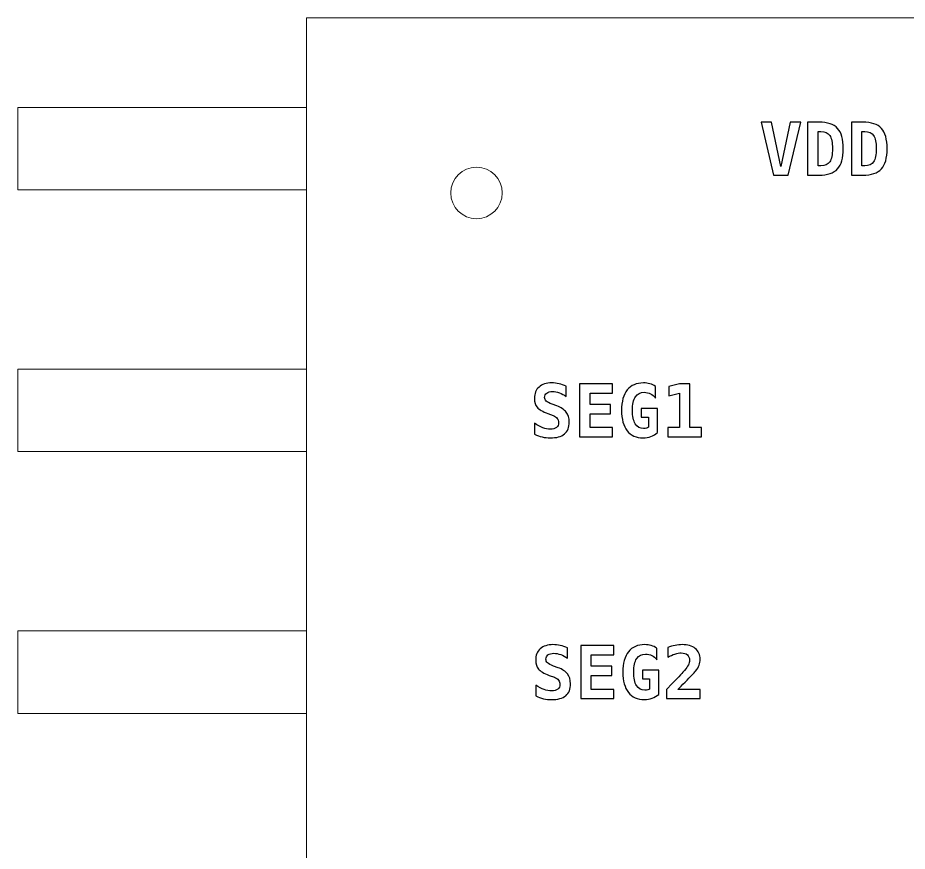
# Model space of a CAD drawing. Header units: centimetres. Extents: x -11.36 to -9.63, y -15.64 to -13.63.
# Drawn here: x -11.0225 to -10.5911, y -14.6194 to -14.215 of the extents above; entities that cross this region are included whole.
import ezdxf

# ---------------------------------------------------------------- set-up
doc = ezdxf.new("R2010")
doc.units = ezdxf.units.CM
doc.header["$MEASUREMENT"] = 0
doc.layers.add('Layer 1', color=7, linetype='Continuous')

msp = doc.modelspace()

# ---------------------------------------------------------------- linework, layer by layer
at = {"layer": 'Layer 1', "color": 7, "lineweight": 9}
for points in [[(-10.8825, -15.485), (-10.1175, -15.485), (-10.1175, -14.215), (-10.8825, -14.215), (-10.8825, -15.485)], [(-11.0225, -14.2985), (-10.8825, -14.2985), (-10.8825, -14.2585), (-11.0225, -14.2585), (-11.0225, -14.2985)], [(-11.0225, -14.4255), (-10.8825, -14.4255), (-10.8825, -14.3855), (-11.0225, -14.3855), (-11.0225, -14.4255)], [(-11.0225, -14.5525), (-10.8825, -14.5525), (-10.8825, -14.5125), (-11.0225, -14.5125), (-11.0225, -14.5525)]]:
    msp.add_lwpolyline(points, close=True, dxfattribs=at)
msp.add_ellipse((-10.8, -14.3), major_axis=(0, 0.0125), ratio=1, dxfattribs=at)
at = {"layer": 'Layer 1', "color": 250}
for points, knots in [([(-10.65236, -14.28712), (-10.65236, -14.28712), (-10.64783, -14.26564), (-10.64783, -14.26564), (-10.64783, -14.26564), (-10.64783, -14.26564), (-10.64271, -14.26564), (-10.64271, -14.26564), (-10.64271, -14.26564), (-10.64271, -14.26564), (-10.64883, -14.29136), (-10.64883, -14.29136), (-10.64883, -14.29136), (-10.64883, -14.29136), (-10.65587, -14.29136), (-10.65587, -14.29136), (-10.65587, -14.29136), (-10.65587, -14.29136), (-10.66199, -14.26564), (-10.66199, -14.26564), (-10.66199, -14.26564), (-10.66199, -14.26564), (-10.65687, -14.26564), (-10.65687, -14.26564), (-10.65687, -14.26564), (-10.65687, -14.26564), (-10.65236, -14.28712), (-10.65236, -14.28712)], [0, 0, 0, 0, 0.142857, 0.142857, 0.142857, 0.142857, 0.285714, 0.285714, 0.285714, 0.285714, 0.428571, 0.428571, 0.428571, 0.428571, 0.571429, 0.571429, 0.571429, 0.571429, 0.714286, 0.714286, 0.714286, 0.714286, 0.857143, 0.857143, 0.857143, 0.857143, 1, 1, 1, 1]), ([(-10.63937, -14.26564), (-10.63937, -14.26564), (-10.63393, -14.26564), (-10.63393, -14.26564), (-10.63393, -14.26564), (-10.62973, -14.26564), (-10.6267, -14.26664), (-10.62485, -14.26865), (-10.62485, -14.26865), (-10.623, -14.27065), (-10.62208, -14.27393), (-10.62208, -14.27848), (-10.62208, -14.27848), (-10.62208, -14.28303), (-10.623, -14.28632), (-10.62485, -14.28834), (-10.62485, -14.28834), (-10.6267, -14.29035), (-10.62973, -14.29136), (-10.63393, -14.29136), (-10.63393, -14.29136), (-10.63393, -14.29136), (-10.63937, -14.29136), (-10.63937, -14.29136), (-10.63937, -14.29136), (-10.63937, -14.29136), (-10.63937, -14.26564), (-10.63937, -14.26564)], [0, 0, 0, 0, 0.142857, 0.142857, 0.142857, 0.142857, 0.285714, 0.285714, 0.285714, 0.285714, 0.428571, 0.428571, 0.428571, 0.428571, 0.571429, 0.571429, 0.571429, 0.571429, 0.714286, 0.714286, 0.714286, 0.714286, 0.857143, 0.857143, 0.857143, 0.857143, 1, 1, 1, 1]), ([(-10.61813, -14.26564), (-10.61813, -14.26564), (-10.61269, -14.26564), (-10.61269, -14.26564), (-10.61269, -14.26564), (-10.60849, -14.26564), (-10.60546, -14.26664), (-10.60361, -14.26865), (-10.60361, -14.26865), (-10.60176, -14.27065), (-10.60084, -14.27393), (-10.60084, -14.27848), (-10.60084, -14.27848), (-10.60084, -14.28303), (-10.60176, -14.28632), (-10.60361, -14.28834), (-10.60361, -14.28834), (-10.60546, -14.29035), (-10.60849, -14.29136), (-10.61269, -14.29136), (-10.61269, -14.29136), (-10.61269, -14.29136), (-10.61813, -14.29136), (-10.61813, -14.29136), (-10.61813, -14.29136), (-10.61813, -14.29136), (-10.61813, -14.26564), (-10.61813, -14.26564)], [0, 0, 0, 0, 0.142857, 0.142857, 0.142857, 0.142857, 0.285714, 0.285714, 0.285714, 0.285714, 0.428571, 0.428571, 0.428571, 0.428571, 0.571429, 0.571429, 0.571429, 0.571429, 0.714286, 0.714286, 0.714286, 0.714286, 0.857143, 0.857143, 0.857143, 0.857143, 1, 1, 1, 1]), ([(-10.63429, -14.27022), (-10.63429, -14.27022), (-10.63429, -14.28678), (-10.63429, -14.28678), (-10.63429, -14.28678), (-10.63429, -14.28678), (-10.63292, -14.28678), (-10.63292, -14.28678), (-10.63292, -14.28678), (-10.63092, -14.28678), (-10.62949, -14.28615), (-10.62864, -14.28489), (-10.62864, -14.28489), (-10.62779, -14.28363), (-10.62737, -14.28149), (-10.62737, -14.27848), (-10.62737, -14.27848), (-10.62737, -14.27548), (-10.62779, -14.27335), (-10.62864, -14.2721), (-10.62864, -14.2721), (-10.62949, -14.27084), (-10.63092, -14.27022), (-10.63292, -14.27022), (-10.63292, -14.27022), (-10.63292, -14.27022), (-10.63429, -14.27022), (-10.63429, -14.27022)], [0, 0, 0, 0, 0.142857, 0.142857, 0.142857, 0.142857, 0.285714, 0.285714, 0.285714, 0.285714, 0.428571, 0.428571, 0.428571, 0.428571, 0.571429, 0.571429, 0.571429, 0.571429, 0.714286, 0.714286, 0.714286, 0.714286, 0.857143, 0.857143, 0.857143, 0.857143, 1, 1, 1, 1]), ([(-10.61305, -14.27022), (-10.61305, -14.27022), (-10.61305, -14.28678), (-10.61305, -14.28678), (-10.61305, -14.28678), (-10.61305, -14.28678), (-10.61168, -14.28678), (-10.61168, -14.28678), (-10.61168, -14.28678), (-10.60968, -14.28678), (-10.60825, -14.28615), (-10.6074, -14.28489), (-10.6074, -14.28489), (-10.60655, -14.28363), (-10.60613, -14.28149), (-10.60613, -14.27848), (-10.60613, -14.27848), (-10.60613, -14.27548), (-10.60655, -14.27335), (-10.6074, -14.2721), (-10.6074, -14.2721), (-10.60825, -14.27084), (-10.60968, -14.27022), (-10.61168, -14.27022), (-10.61168, -14.27022), (-10.61168, -14.27022), (-10.61305, -14.27022), (-10.61305, -14.27022)], [0, 0, 0, 0, 0.142857, 0.142857, 0.142857, 0.142857, 0.285714, 0.285714, 0.285714, 0.285714, 0.428571, 0.428571, 0.428571, 0.428571, 0.571429, 0.571429, 0.571429, 0.571429, 0.714286, 0.714286, 0.714286, 0.714286, 0.857143, 0.857143, 0.857143, 0.857143, 1, 1, 1, 1]), ([(-10.76536, -14.40706), (-10.76791, -14.40608), (-10.76965, -14.40505), (-10.77056, -14.40398), (-10.77056, -14.40398), (-10.77146, -14.4029), (-10.77192, -14.40146), (-10.77192, -14.39965), (-10.77192, -14.39965), (-10.77192, -14.39732), (-10.77117, -14.39548), (-10.76968, -14.39416), (-10.76968, -14.39416), (-10.76818, -14.39282), (-10.76614, -14.39216), (-10.76353, -14.39216), (-10.76353, -14.39216), (-10.76234, -14.39216), (-10.76116, -14.39229), (-10.75998, -14.39256), (-10.75998, -14.39256), (-10.75879, -14.39283), (-10.75762, -14.39323), (-10.75646, -14.39376), (-10.75646, -14.39376), (-10.75646, -14.39376), (-10.75646, -14.39872), (-10.75646, -14.39872), (-10.75646, -14.39872), (-10.75756, -14.39795), (-10.75866, -14.39737), (-10.75979, -14.39696), (-10.75979, -14.39696), (-10.76092, -14.39656), (-10.76203, -14.39636), (-10.76313, -14.39636), (-10.76313, -14.39636), (-10.76436, -14.39636), (-10.7653, -14.39661), (-10.76596, -14.3971), (-10.76596, -14.3971), (-10.76661, -14.3976), (-10.76694, -14.3983), (-10.76694, -14.39922), (-10.76694, -14.39922), (-10.76694, -14.39993), (-10.7667, -14.40052), (-10.76622, -14.40098), (-10.76622, -14.40098), (-10.76574, -14.40145), (-10.76475, -14.40196), (-10.76323, -14.40252), (-10.76323, -14.40252), (-10.76323, -14.40252), (-10.76105, -14.40335), (-10.76105, -14.40335), (-10.76105, -14.40335), (-10.75898, -14.40411), (-10.75746, -14.40512), (-10.75648, -14.40637), (-10.75648, -14.40637), (-10.75551, -14.40762), (-10.75502, -14.4092), (-10.75502, -14.4111), (-10.75502, -14.4111), (-10.75502, -14.4137), (-10.75578, -14.41564), (-10.75732, -14.41692), (-10.75732, -14.41692), (-10.75885, -14.4182), (-10.76117, -14.41884), (-10.76427, -14.41884), (-10.76427, -14.41884), (-10.76554, -14.41884), (-10.76682, -14.41869), (-10.7681, -14.41838), (-10.7681, -14.41838), (-10.76938, -14.41808), (-10.77062, -14.41763), (-10.77181, -14.41703), (-10.77181, -14.41703), (-10.77181, -14.41703), (-10.77181, -14.41177), (-10.77181, -14.41177), (-10.77181, -14.41177), (-10.77046, -14.41274), (-10.76914, -14.41346), (-10.76788, -14.41393), (-10.76788, -14.41393), (-10.76661, -14.4144), (-10.76536, -14.41464), (-10.76411, -14.41464), (-10.76411, -14.41464), (-10.76286, -14.41464), (-10.76189, -14.41435), (-10.7612, -14.41378), (-10.7612, -14.41378), (-10.76052, -14.41321), (-10.76017, -14.41242), (-10.76017, -14.4114), (-10.76017, -14.4114), (-10.76017, -14.41063), (-10.7604, -14.40995), (-10.76086, -14.40937), (-10.76086, -14.40937), (-10.76132, -14.40879), (-10.76198, -14.40833), (-10.76286, -14.408), (-10.76286, -14.408), (-10.76286, -14.408), (-10.76536, -14.40706), (-10.76536, -14.40706)], [0, 0, 0, 0, 0.035714, 0.035714, 0.035714, 0.035714, 0.071429, 0.071429, 0.071429, 0.071429, 0.107143, 0.107143, 0.107143, 0.107143, 0.142857, 0.142857, 0.142857, 0.142857, 0.178571, 0.178571, 0.178571, 0.178571, 0.214286, 0.214286, 0.214286, 0.214286, 0.25, 0.25, 0.25, 0.25, 0.285714, 0.285714, 0.285714, 0.285714, 0.321429, 0.321429, 0.321429, 0.321429, 0.357143, 0.357143, 0.357143, 0.357143, 0.392857, 0.392857, 0.392857, 0.392857, 0.428571, 0.428571, 0.428571, 0.428571, 0.464286, 0.464286, 0.464286, 0.464286, 0.5, 0.5, 0.5, 0.5, 0.535714, 0.535714, 0.535714, 0.535714, 0.571429, 0.571429, 0.571429, 0.571429, 0.607143, 0.607143, 0.607143, 0.607143, 0.642857, 0.642857, 0.642857, 0.642857, 0.678571, 0.678571, 0.678571, 0.678571, 0.714286, 0.714286, 0.714286, 0.714286, 0.75, 0.75, 0.75, 0.75, 0.785714, 0.785714, 0.785714, 0.785714, 0.821429, 0.821429, 0.821429, 0.821429, 0.857143, 0.857143, 0.857143, 0.857143, 0.892857, 0.892857, 0.892857, 0.892857, 0.928571, 0.928571, 0.928571, 0.928571, 0.964286, 0.964286, 0.964286, 0.964286, 1, 1, 1, 1]), ([(-10.73398, -14.41834), (-10.73398, -14.41834), (-10.75001, -14.41834), (-10.75001, -14.41834), (-10.75001, -14.41834), (-10.75001, -14.41834), (-10.75001, -14.39262), (-10.75001, -14.39262), (-10.75001, -14.39262), (-10.75001, -14.39262), (-10.73398, -14.39262), (-10.73398, -14.39262), (-10.73398, -14.39262), (-10.73398, -14.39262), (-10.73398, -14.3971), (-10.73398, -14.3971), (-10.73398, -14.3971), (-10.73398, -14.3971), (-10.74493, -14.3971), (-10.74493, -14.3971), (-10.74493, -14.3971), (-10.74493, -14.3971), (-10.74493, -14.40265), (-10.74493, -14.40265), (-10.74493, -14.40265), (-10.74493, -14.40265), (-10.73502, -14.40265), (-10.73502, -14.40265), (-10.73502, -14.40265), (-10.73502, -14.40265), (-10.73502, -14.40713), (-10.73502, -14.40713), (-10.73502, -14.40713), (-10.73502, -14.40713), (-10.74493, -14.40713), (-10.74493, -14.40713), (-10.74493, -14.40713), (-10.74493, -14.40713), (-10.74493, -14.41386), (-10.74493, -14.41386), (-10.74493, -14.41386), (-10.74493, -14.41386), (-10.73398, -14.41386), (-10.73398, -14.41386), (-10.73398, -14.41386), (-10.73398, -14.41386), (-10.73398, -14.41834), (-10.73398, -14.41834)], [0, 0, 0, 0, 0.083333, 0.083333, 0.083333, 0.083333, 0.166667, 0.166667, 0.166667, 0.166667, 0.25, 0.25, 0.25, 0.25, 0.333333, 0.333333, 0.333333, 0.333333, 0.416667, 0.416667, 0.416667, 0.416667, 0.5, 0.5, 0.5, 0.5, 0.583333, 0.583333, 0.583333, 0.583333, 0.666667, 0.666667, 0.666667, 0.666667, 0.75, 0.75, 0.75, 0.75, 0.833333, 0.833333, 0.833333, 0.833333, 0.916667, 0.916667, 0.916667, 0.916667, 1, 1, 1, 1]), ([(-10.71664, -14.41369), (-10.71664, -14.41369), (-10.71664, -14.40878), (-10.71664, -14.40878), (-10.71664, -14.40878), (-10.71664, -14.40878), (-10.72012, -14.40878), (-10.72012, -14.40878), (-10.72012, -14.40878), (-10.72012, -14.40878), (-10.72012, -14.40451), (-10.72012, -14.40451), (-10.72012, -14.40451), (-10.72012, -14.40451), (-10.71219, -14.40451), (-10.71219, -14.40451), (-10.71219, -14.40451), (-10.71219, -14.40451), (-10.71219, -14.41629), (-10.71219, -14.41629), (-10.71219, -14.41629), (-10.71317, -14.41713), (-10.71424, -14.41776), (-10.71542, -14.41819), (-10.71542, -14.41819), (-10.7166, -14.41862), (-10.71786, -14.41884), (-10.7192, -14.41884), (-10.7192, -14.41884), (-10.72253, -14.41884), (-10.7251, -14.41768), (-10.72692, -14.41537), (-10.72692, -14.41537), (-10.72874, -14.41305), (-10.72964, -14.40977), (-10.72964, -14.4055), (-10.72964, -14.4055), (-10.72964, -14.40118), (-10.72873, -14.39787), (-10.7269, -14.39558), (-10.7269, -14.39558), (-10.72506, -14.3933), (-10.72242, -14.39216), (-10.71896, -14.39216), (-10.71896, -14.39216), (-10.71792, -14.39216), (-10.71691, -14.3923), (-10.71591, -14.3926), (-10.71591, -14.3926), (-10.71491, -14.39289), (-10.71397, -14.39331), (-10.7131, -14.39386), (-10.7131, -14.39386), (-10.7131, -14.39386), (-10.7131, -14.39949), (-10.7131, -14.39949), (-10.7131, -14.39949), (-10.71381, -14.39858), (-10.71463, -14.39788), (-10.71556, -14.39742), (-10.71556, -14.39742), (-10.71648, -14.39695), (-10.7175, -14.39672), (-10.7186, -14.39672), (-10.7186, -14.39672), (-10.72053, -14.39672), (-10.72198, -14.39745), (-10.72293, -14.3989), (-10.72293, -14.3989), (-10.72388, -14.40035), (-10.72436, -14.40255), (-10.72436, -14.4055), (-10.72436, -14.4055), (-10.72436, -14.40837), (-10.7239, -14.41054), (-10.72298, -14.41204), (-10.72298, -14.41204), (-10.72206, -14.41353), (-10.72072, -14.41428), (-10.71897, -14.41428), (-10.71897, -14.41428), (-10.71844, -14.41428), (-10.71798, -14.41423), (-10.71758, -14.41413), (-10.71758, -14.41413), (-10.7172, -14.41404), (-10.71688, -14.41389), (-10.71664, -14.41369)], [0, 0, 0, 0, 0.045455, 0.045455, 0.045455, 0.045455, 0.090909, 0.090909, 0.090909, 0.090909, 0.136364, 0.136364, 0.136364, 0.136364, 0.181818, 0.181818, 0.181818, 0.181818, 0.227273, 0.227273, 0.227273, 0.227273, 0.272727, 0.272727, 0.272727, 0.272727, 0.318182, 0.318182, 0.318182, 0.318182, 0.363636, 0.363636, 0.363636, 0.363636, 0.409091, 0.409091, 0.409091, 0.409091, 0.454545, 0.454545, 0.454545, 0.454545, 0.5, 0.5, 0.5, 0.5, 0.545455, 0.545455, 0.545455, 0.545455, 0.590909, 0.590909, 0.590909, 0.590909, 0.636364, 0.636364, 0.636364, 0.636364, 0.681818, 0.681818, 0.681818, 0.681818, 0.727273, 0.727273, 0.727273, 0.727273, 0.772727, 0.772727, 0.772727, 0.772727, 0.818182, 0.818182, 0.818182, 0.818182, 0.863636, 0.863636, 0.863636, 0.863636, 0.909091, 0.909091, 0.909091, 0.909091, 0.954545, 0.954545, 0.954545, 0.954545, 1, 1, 1, 1]), ([(-10.70718, -14.41386), (-10.70718, -14.41386), (-10.70149, -14.41386), (-10.70149, -14.41386), (-10.70149, -14.41386), (-10.70149, -14.41386), (-10.70149, -14.39717), (-10.70149, -14.39717), (-10.70149, -14.39717), (-10.70149, -14.39717), (-10.70678, -14.39848), (-10.70678, -14.39848), (-10.70678, -14.39848), (-10.70678, -14.39848), (-10.70678, -14.3939), (-10.70678, -14.3939), (-10.70678, -14.3939), (-10.70678, -14.3939), (-10.70146, -14.39262), (-10.70146, -14.39262), (-10.70146, -14.39262), (-10.70146, -14.39262), (-10.69655, -14.39262), (-10.69655, -14.39262), (-10.69655, -14.39262), (-10.69655, -14.39262), (-10.69655, -14.41386), (-10.69655, -14.41386), (-10.69655, -14.41386), (-10.69655, -14.41386), (-10.69086, -14.41386), (-10.69086, -14.41386), (-10.69086, -14.41386), (-10.69086, -14.41386), (-10.69086, -14.41834), (-10.69086, -14.41834), (-10.69086, -14.41834), (-10.69086, -14.41834), (-10.70718, -14.41834), (-10.70718, -14.41834), (-10.70718, -14.41834), (-10.70718, -14.41834), (-10.70718, -14.41386), (-10.70718, -14.41386)], [0, 0, 0, 0, 0.090909, 0.090909, 0.090909, 0.090909, 0.181818, 0.181818, 0.181818, 0.181818, 0.272727, 0.272727, 0.272727, 0.272727, 0.363636, 0.363636, 0.363636, 0.363636, 0.454545, 0.454545, 0.454545, 0.454545, 0.545455, 0.545455, 0.545455, 0.545455, 0.636364, 0.636364, 0.636364, 0.636364, 0.727273, 0.727273, 0.727273, 0.727273, 0.818182, 0.818182, 0.818182, 0.818182, 0.909091, 0.909091, 0.909091, 0.909091, 1, 1, 1, 1]), ([(-10.76474, -14.53406), (-10.76729, -14.53308), (-10.76903, -14.53205), (-10.76994, -14.53098), (-10.76994, -14.53098), (-10.77084, -14.5299), (-10.7713, -14.52846), (-10.7713, -14.52665), (-10.7713, -14.52665), (-10.7713, -14.52432), (-10.77055, -14.52248), (-10.76906, -14.52116), (-10.76906, -14.52116), (-10.76756, -14.51982), (-10.76552, -14.51916), (-10.76291, -14.51916), (-10.76291, -14.51916), (-10.76172, -14.51916), (-10.76054, -14.51929), (-10.75936, -14.51956), (-10.75936, -14.51956), (-10.75817, -14.51983), (-10.757, -14.52023), (-10.75584, -14.52076), (-10.75584, -14.52076), (-10.75584, -14.52076), (-10.75584, -14.52572), (-10.75584, -14.52572), (-10.75584, -14.52572), (-10.75694, -14.52495), (-10.75804, -14.52437), (-10.75917, -14.52396), (-10.75917, -14.52396), (-10.7603, -14.52356), (-10.76141, -14.52336), (-10.76251, -14.52336), (-10.76251, -14.52336), (-10.76374, -14.52336), (-10.76468, -14.52361), (-10.76534, -14.5241), (-10.76534, -14.5241), (-10.76599, -14.5246), (-10.76632, -14.5253), (-10.76632, -14.52622), (-10.76632, -14.52622), (-10.76632, -14.52693), (-10.76608, -14.52752), (-10.7656, -14.52798), (-10.7656, -14.52798), (-10.76512, -14.52845), (-10.76413, -14.52896), (-10.76261, -14.52952), (-10.76261, -14.52952), (-10.76261, -14.52952), (-10.76043, -14.53035), (-10.76043, -14.53035), (-10.76043, -14.53035), (-10.75836, -14.53111), (-10.75684, -14.53212), (-10.75586, -14.53337), (-10.75586, -14.53337), (-10.75489, -14.53462), (-10.7544, -14.5362), (-10.7544, -14.5381), (-10.7544, -14.5381), (-10.7544, -14.5407), (-10.75516, -14.54264), (-10.7567, -14.54392), (-10.7567, -14.54392), (-10.75823, -14.5452), (-10.76055, -14.54584), (-10.76365, -14.54584), (-10.76365, -14.54584), (-10.76492, -14.54584), (-10.7662, -14.54569), (-10.76748, -14.54538), (-10.76748, -14.54538), (-10.76876, -14.54508), (-10.77, -14.54463), (-10.77119, -14.54403), (-10.77119, -14.54403), (-10.77119, -14.54403), (-10.77119, -14.53877), (-10.77119, -14.53877), (-10.77119, -14.53877), (-10.76984, -14.53974), (-10.76852, -14.54046), (-10.76726, -14.54093), (-10.76726, -14.54093), (-10.76599, -14.5414), (-10.76474, -14.54164), (-10.76349, -14.54164), (-10.76349, -14.54164), (-10.76224, -14.54164), (-10.76127, -14.54135), (-10.76058, -14.54078), (-10.76058, -14.54078), (-10.7599, -14.54021), (-10.75955, -14.53942), (-10.75955, -14.5384), (-10.75955, -14.5384), (-10.75955, -14.53763), (-10.75978, -14.53695), (-10.76024, -14.53637), (-10.76024, -14.53637), (-10.7607, -14.53579), (-10.76136, -14.53533), (-10.76224, -14.535), (-10.76224, -14.535), (-10.76224, -14.535), (-10.76474, -14.53406), (-10.76474, -14.53406)], [0, 0, 0, 0, 0.035714, 0.035714, 0.035714, 0.035714, 0.071429, 0.071429, 0.071429, 0.071429, 0.107143, 0.107143, 0.107143, 0.107143, 0.142857, 0.142857, 0.142857, 0.142857, 0.178571, 0.178571, 0.178571, 0.178571, 0.214286, 0.214286, 0.214286, 0.214286, 0.25, 0.25, 0.25, 0.25, 0.285714, 0.285714, 0.285714, 0.285714, 0.321429, 0.321429, 0.321429, 0.321429, 0.357143, 0.357143, 0.357143, 0.357143, 0.392857, 0.392857, 0.392857, 0.392857, 0.428571, 0.428571, 0.428571, 0.428571, 0.464286, 0.464286, 0.464286, 0.464286, 0.5, 0.5, 0.5, 0.5, 0.535714, 0.535714, 0.535714, 0.535714, 0.571429, 0.571429, 0.571429, 0.571429, 0.607143, 0.607143, 0.607143, 0.607143, 0.642857, 0.642857, 0.642857, 0.642857, 0.678571, 0.678571, 0.678571, 0.678571, 0.714286, 0.714286, 0.714286, 0.714286, 0.75, 0.75, 0.75, 0.75, 0.785714, 0.785714, 0.785714, 0.785714, 0.821429, 0.821429, 0.821429, 0.821429, 0.857143, 0.857143, 0.857143, 0.857143, 0.892857, 0.892857, 0.892857, 0.892857, 0.928571, 0.928571, 0.928571, 0.928571, 0.964286, 0.964286, 0.964286, 0.964286, 1, 1, 1, 1]), ([(-10.73336, -14.54534), (-10.73336, -14.54534), (-10.74939, -14.54534), (-10.74939, -14.54534), (-10.74939, -14.54534), (-10.74939, -14.54534), (-10.74939, -14.51962), (-10.74939, -14.51962), (-10.74939, -14.51962), (-10.74939, -14.51962), (-10.73336, -14.51962), (-10.73336, -14.51962), (-10.73336, -14.51962), (-10.73336, -14.51962), (-10.73336, -14.5241), (-10.73336, -14.5241), (-10.73336, -14.5241), (-10.73336, -14.5241), (-10.74431, -14.5241), (-10.74431, -14.5241), (-10.74431, -14.5241), (-10.74431, -14.5241), (-10.74431, -14.52965), (-10.74431, -14.52965), (-10.74431, -14.52965), (-10.74431, -14.52965), (-10.7344, -14.52965), (-10.7344, -14.52965), (-10.7344, -14.52965), (-10.7344, -14.52965), (-10.7344, -14.53413), (-10.7344, -14.53413), (-10.7344, -14.53413), (-10.7344, -14.53413), (-10.74431, -14.53413), (-10.74431, -14.53413), (-10.74431, -14.53413), (-10.74431, -14.53413), (-10.74431, -14.54086), (-10.74431, -14.54086), (-10.74431, -14.54086), (-10.74431, -14.54086), (-10.73336, -14.54086), (-10.73336, -14.54086), (-10.73336, -14.54086), (-10.73336, -14.54086), (-10.73336, -14.54534), (-10.73336, -14.54534)], [0, 0, 0, 0, 0.083333, 0.083333, 0.083333, 0.083333, 0.166667, 0.166667, 0.166667, 0.166667, 0.25, 0.25, 0.25, 0.25, 0.333333, 0.333333, 0.333333, 0.333333, 0.416667, 0.416667, 0.416667, 0.416667, 0.5, 0.5, 0.5, 0.5, 0.583333, 0.583333, 0.583333, 0.583333, 0.666667, 0.666667, 0.666667, 0.666667, 0.75, 0.75, 0.75, 0.75, 0.833333, 0.833333, 0.833333, 0.833333, 0.916667, 0.916667, 0.916667, 0.916667, 1, 1, 1, 1]), ([(-10.71602, -14.54069), (-10.71602, -14.54069), (-10.71602, -14.53578), (-10.71602, -14.53578), (-10.71602, -14.53578), (-10.71602, -14.53578), (-10.7195, -14.53578), (-10.7195, -14.53578), (-10.7195, -14.53578), (-10.7195, -14.53578), (-10.7195, -14.53151), (-10.7195, -14.53151), (-10.7195, -14.53151), (-10.7195, -14.53151), (-10.71157, -14.53151), (-10.71157, -14.53151), (-10.71157, -14.53151), (-10.71157, -14.53151), (-10.71157, -14.54329), (-10.71157, -14.54329), (-10.71157, -14.54329), (-10.71255, -14.54413), (-10.71362, -14.54476), (-10.7148, -14.54519), (-10.7148, -14.54519), (-10.71598, -14.54562), (-10.71724, -14.54584), (-10.71858, -14.54584), (-10.71858, -14.54584), (-10.72191, -14.54584), (-10.72448, -14.54468), (-10.7263, -14.54237), (-10.7263, -14.54237), (-10.72812, -14.54005), (-10.72902, -14.53677), (-10.72902, -14.5325), (-10.72902, -14.5325), (-10.72902, -14.52818), (-10.72811, -14.52487), (-10.72628, -14.52258), (-10.72628, -14.52258), (-10.72444, -14.5203), (-10.7218, -14.51916), (-10.71834, -14.51916), (-10.71834, -14.51916), (-10.7173, -14.51916), (-10.71629, -14.5193), (-10.71529, -14.5196), (-10.71529, -14.5196), (-10.71429, -14.51989), (-10.71335, -14.52031), (-10.71248, -14.52086), (-10.71248, -14.52086), (-10.71248, -14.52086), (-10.71248, -14.52649), (-10.71248, -14.52649), (-10.71248, -14.52649), (-10.71319, -14.52558), (-10.71401, -14.52488), (-10.71494, -14.52442), (-10.71494, -14.52442), (-10.71586, -14.52395), (-10.71688, -14.52372), (-10.71798, -14.52372), (-10.71798, -14.52372), (-10.71991, -14.52372), (-10.72136, -14.52445), (-10.72231, -14.5259), (-10.72231, -14.5259), (-10.72326, -14.52735), (-10.72374, -14.52955), (-10.72374, -14.5325), (-10.72374, -14.5325), (-10.72374, -14.53537), (-10.72328, -14.53754), (-10.72236, -14.53904), (-10.72236, -14.53904), (-10.72144, -14.54053), (-10.7201, -14.54128), (-10.71835, -14.54128), (-10.71835, -14.54128), (-10.71782, -14.54128), (-10.71736, -14.54123), (-10.71696, -14.54113), (-10.71696, -14.54113), (-10.71658, -14.54104), (-10.71626, -14.54089), (-10.71602, -14.54069)], [0, 0, 0, 0, 0.045455, 0.045455, 0.045455, 0.045455, 0.090909, 0.090909, 0.090909, 0.090909, 0.136364, 0.136364, 0.136364, 0.136364, 0.181818, 0.181818, 0.181818, 0.181818, 0.227273, 0.227273, 0.227273, 0.227273, 0.272727, 0.272727, 0.272727, 0.272727, 0.318182, 0.318182, 0.318182, 0.318182, 0.363636, 0.363636, 0.363636, 0.363636, 0.409091, 0.409091, 0.409091, 0.409091, 0.454545, 0.454545, 0.454545, 0.454545, 0.5, 0.5, 0.5, 0.5, 0.545455, 0.545455, 0.545455, 0.545455, 0.590909, 0.590909, 0.590909, 0.590909, 0.636364, 0.636364, 0.636364, 0.636364, 0.681818, 0.681818, 0.681818, 0.681818, 0.727273, 0.727273, 0.727273, 0.727273, 0.772727, 0.772727, 0.772727, 0.772727, 0.818182, 0.818182, 0.818182, 0.818182, 0.863636, 0.863636, 0.863636, 0.863636, 0.909091, 0.909091, 0.909091, 0.909091, 0.954545, 0.954545, 0.954545, 0.954545, 1, 1, 1, 1]), ([(-10.70233, -14.54086), (-10.70233, -14.54086), (-10.69149, -14.54086), (-10.69149, -14.54086), (-10.69149, -14.54086), (-10.69149, -14.54086), (-10.69149, -14.54534), (-10.69149, -14.54534), (-10.69149, -14.54534), (-10.69149, -14.54534), (-10.70782, -14.54534), (-10.70782, -14.54534), (-10.70782, -14.54534), (-10.70782, -14.54534), (-10.70782, -14.54099), (-10.70782, -14.54099), (-10.70782, -14.54099), (-10.70782, -14.54099), (-10.70506, -14.53807), (-10.70506, -14.53807), (-10.70506, -14.53807), (-10.70179, -14.53459), (-10.6998, -14.53245), (-10.6991, -14.53165), (-10.6991, -14.53165), (-10.69825, -14.53066), (-10.69762, -14.52978), (-10.69725, -14.52902), (-10.69725, -14.52902), (-10.69686, -14.52825), (-10.69668, -14.5275), (-10.69668, -14.52675), (-10.69668, -14.52675), (-10.69668, -14.52561), (-10.69702, -14.52472), (-10.69772, -14.5241), (-10.69772, -14.5241), (-10.69841, -14.52347), (-10.6994, -14.52315), (-10.70067, -14.52315), (-10.70067, -14.52315), (-10.70158, -14.52315), (-10.7026, -14.52334), (-10.70373, -14.5237), (-10.70373, -14.5237), (-10.70486, -14.52406), (-10.70604, -14.52458), (-10.70727, -14.52527), (-10.70727, -14.52527), (-10.70727, -14.52527), (-10.70727, -14.52053), (-10.70727, -14.52053), (-10.70727, -14.52053), (-10.70604, -14.52009), (-10.70484, -14.51974), (-10.70366, -14.51951), (-10.70366, -14.51951), (-10.70248, -14.51927), (-10.70135, -14.51916), (-10.70027, -14.51916), (-10.70027, -14.51916), (-10.69755, -14.51916), (-10.69541, -14.51979), (-10.69386, -14.52106), (-10.69386, -14.52106), (-10.6923, -14.52233), (-10.69152, -14.52406), (-10.69152, -14.52625), (-10.69152, -14.52625), (-10.69152, -14.52726), (-10.6917, -14.52821), (-10.69203, -14.52909), (-10.69203, -14.52909), (-10.69237, -14.52998), (-10.69295, -14.53096), (-10.69378, -14.53204), (-10.69378, -14.53204), (-10.69439, -14.53282), (-10.69606, -14.53458), (-10.69879, -14.53731), (-10.69879, -14.53731), (-10.70027, -14.53879), (-10.70145, -14.53998), (-10.70233, -14.54086)], [0, 0, 0, 0, 0.047619, 0.047619, 0.047619, 0.047619, 0.095238, 0.095238, 0.095238, 0.095238, 0.142857, 0.142857, 0.142857, 0.142857, 0.190476, 0.190476, 0.190476, 0.190476, 0.238095, 0.238095, 0.238095, 0.238095, 0.285714, 0.285714, 0.285714, 0.285714, 0.333333, 0.333333, 0.333333, 0.333333, 0.380952, 0.380952, 0.380952, 0.380952, 0.428571, 0.428571, 0.428571, 0.428571, 0.47619, 0.47619, 0.47619, 0.47619, 0.52381, 0.52381, 0.52381, 0.52381, 0.571429, 0.571429, 0.571429, 0.571429, 0.619048, 0.619048, 0.619048, 0.619048, 0.666667, 0.666667, 0.666667, 0.666667, 0.714286, 0.714286, 0.714286, 0.714286, 0.761905, 0.761905, 0.761905, 0.761905, 0.809524, 0.809524, 0.809524, 0.809524, 0.857143, 0.857143, 0.857143, 0.857143, 0.904762, 0.904762, 0.904762, 0.904762, 0.952381, 0.952381, 0.952381, 0.952381, 1, 1, 1, 1])]:
    msp.add_open_spline(points, degree=3, knots=knots, dxfattribs=at)

doc.saveas('drawing.dxf')
